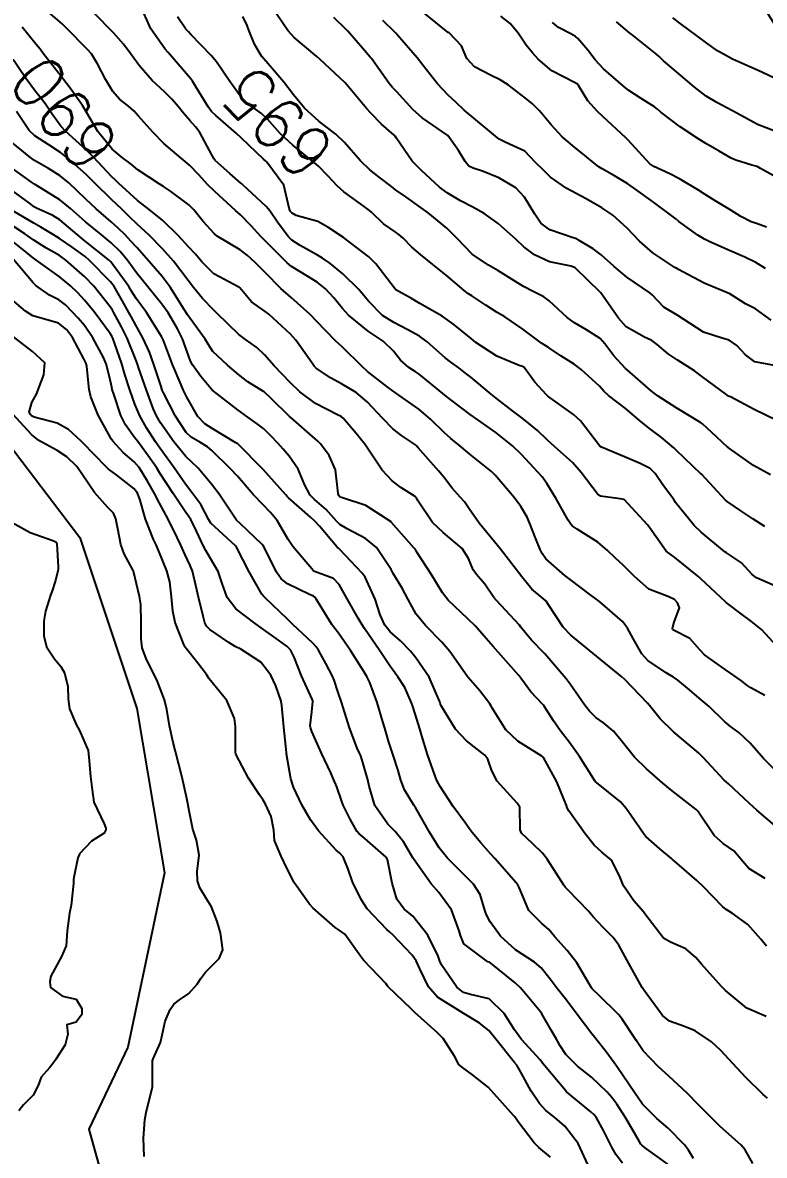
# Model space of a CAD drawing. Header units: metres. Extents: x 298520 to 308411, y 7433745 to 7450750.
# Drawn here: x 300682 to 300739.5, y 7448404 to 7448491.8 of the extents above; entities that cross this region are included whole.
import ezdxf
from ezdxf.enums import TextEntityAlignment as Align

# ---------------------------------------------------------------- set-up
doc = ezdxf.new("R2010")
doc.units = ezdxf.units.M
doc.header["$LTSCALE"] = 10
for name, color, linetype in [('Cotas', 45, 'Continuous'), ('Curvas de Nivel 1m', 11, 'Continuous'), ('Curvas de Nivel 5m', 15, 'Continuous'), ('Hidrografia', 140, 'Continuous')]:
    doc.layers.add(name, color=color, linetype=linetype)
doc.styles.add('Style-STANDARD', font='STANDARD.shx')

msp = doc.modelspace()

# ---------------------------------------------------------------- linework, layer by layer
at = {"layer": 'Curvas de Nivel 1m', "flags": 128}
for points, elevation in [([(300739.538, 7448439.673), (300738.448, 7448440.26), (300738.135, 7448440.47), (300737.736, 7448440.791), (300736.466, 7448441.692), (300734.856, 7448442.826), (300734.487, 7448443.21), (300733.724, 7448444.07), (300732.501, 7448444.698), (300732.408, 7448444.758), (300732.367, 7448444.852), (300732.508, 7448445.353), (300732.917, 7448446.448), (300732.757, 7448446.848), (300732.527, 7448447.105), (300732.086, 7448447.301), (300730.538, 7448447.896), (300729.429, 7448448.891), (300728.562, 7448449.774), (300727.958, 7448450.3), (300727.3, 7448450.919), (300726.582, 7448451.548), (300724.996, 7448452.547), (300724.601, 7448452.815), (300724.485, 7448452.951), (300724.3, 7448453.259), (300723.322, 7448454.963), (300722.634, 7448456.105), (300722.272, 7448456.608), (300721.932, 7448456.981), (300720.663, 7448458.339), (300719.981, 7448459.007), (300718.683, 7448460.053), (300717.279, 7448461.034), (300716.699, 7448461.443), (300715.183, 7448462.596), (300714.721, 7448462.954), (300714.574, 7448463.071), (300712.738, 7448464.561), (300712.429, 7448464.783), (300711.932, 7448465.102), (300711.291, 7448465.655), (300710.755, 7448466.35), (300709.936, 7448467.128), (300708.774, 7448467.907), (300707.257, 7448469.155), (300706.798, 7448469.658), (300706.123, 7448470.487), (300705.48, 7448471.18), (300704.821, 7448471.708), (300703.553, 7448472.481), (300702.839, 7448472.931), (300702.513, 7448473.213), (300700.859, 7448474.86), (300700.666, 7448475.038), (300700.466, 7448475.236), (300699.702, 7448476.078), (300698.88, 7448476.924), (300698.51, 7448477.264), (300696.905, 7448478.722), (300696.323, 7448479.289), (300695.645, 7448480.024), (300694.928, 7448480.773), (300694.3, 7448481.316), (300692.95, 7448482.448), (300692.08, 7448483.339), (300690.975, 7448484.575), (300690.615, 7448484.991), (300690.2, 7448485.362), (300689.519, 7448485.903), (300688.994, 7448486.493), (300688.438, 7448487.386), (300687.794, 7448488.619), (300687.337, 7448489.397), (300687.036, 7448489.753), (300685.378, 7448491.417), (300685.058, 7448491.726), (300683.247, 7448493.281)], 692), ([(300740.49, 7448443.458), (300739.266, 7448444.772), (300738.509, 7448445.406), (300737.711, 7448445.988), (300736.635, 7448446.808), (300736.524, 7448446.901), (300735.726, 7448447.627), (300734.551, 7448448.721), (300734.433, 7448448.831), (300732.568, 7448450.364), (300732.273, 7448450.558), (300731.899, 7448450.86), (300730.6, 7448452.684), (300730.445, 7448452.882), (300728.622, 7448454.848), (300728.592, 7448454.87), (300728.314, 7448454.905), (300726.803, 7448455.105), (300726.626, 7448455.224), (300725.294, 7448456.943), (300724.654, 7448457.713), (300723.237, 7448458.964), (300722.678, 7448459.458), (300721.9, 7448460.197), (300720.935, 7448460.996), (300720.696, 7448461.18), (300719.983, 7448461.728), (300718.718, 7448462.711), (300718.331, 7448463.024), (300716.736, 7448464.34), (300716.341, 7448464.648), (300715.822, 7448465.054), (300715.189, 7448465.505), (300714.751, 7448465.841), (300713.349, 7448467.084), (300712.769, 7448467.518), (300711.872, 7448468.008), (300710.785, 7448468.567), (300709.884, 7448469.129), (300708.804, 7448470.238), (300708.069, 7448471.147), (300706.831, 7448472.352), (300705.801, 7448473.176), (300705.24, 7448473.577), (300704.849, 7448473.805), (300703.517, 7448474.542), (300702.86, 7448474.966), (300702.612, 7448475.213), (300701.816, 7448476.278), (300701.151, 7448477.227), (300700.888, 7448477.564), (300699.065, 7448479.258), (300698.983, 7448479.329), (300698.914, 7448479.384), (300698.06, 7448480.13), (300696.932, 7448481.14), (300696.861, 7448481.21), (300696.808, 7448481.282), (300696.653, 7448481.569), (300695.734, 7448483.298), (300695.405, 7448483.742), (300694.972, 7448484.251), (300694.482, 7448484.812), (300694.053, 7448485.314), (300693.554, 7448485.887), (300692.994, 7448486.452), (300692.048, 7448487.34), (300691.02, 7448488.496), (300690.407, 7448489.359), (300689.825, 7448490.152), (300689.049, 7448491.035), (300688.709, 7448491.383), (300687.078, 7448493.043)], 693), ([(300740.542, 7448448.057), (300738.878, 7448448.777), (300738.556, 7448449.039), (300737.715, 7448449.943), (300736.572, 7448450.719), (300736.435, 7448450.811), (300734.595, 7448452.32), (300734.064, 7448452.835), (300732.621, 7448454.636), (300732.538, 7448454.767), (300732.479, 7448454.852), (300731.683, 7448455.914), (300731.035, 7448456.874), (300730.649, 7448457.262), (300729.882, 7448457.661), (300728.662, 7448458.176), (300726.882, 7448458.927), (300726.749, 7448459.004), (300726.675, 7448459.092), (300725.248, 7448460.944), (300724.701, 7448461.457), (300723.07, 7448462.614), (300722.721, 7448462.867), (300722.603, 7448462.972), (300721.711, 7448463.964), (300720.964, 7448464.997), (300720.853, 7448465.108), (300720.745, 7448465.169), (300720.493, 7448465.255), (300718.752, 7448465.966), (300717.141, 7448467.036), (300716.768, 7448467.35), (300715.429, 7448468.415), (300714.79, 7448468.895), (300714.518, 7448469.073), (300712.803, 7448470.061), (300712.153, 7448470.446), (300710.942, 7448471.118), (300710.815, 7448471.234), (300709.367, 7448473.135), (300708.848, 7448473.657), (300706.863, 7448475.16), (300705.667, 7448475.974), (300704.875, 7448476.409), (300703.204, 7448476.883), (300702.881, 7448477.061), (300702.751, 7448477.211), (300702.659, 7448477.44), (300702.24, 7448479.217), (300700.931, 7448481.015), (300700.817, 7448481.117), (300700.675, 7448481.234), (300698.957, 7448482.876), (300698.552, 7448483.264), (300696.976, 7448484.622), (300696.637, 7448484.943), (300696.383, 7448485.286), (300695.398, 7448486.897), (300695.157, 7448487.298), (300695.006, 7448487.501), (300693.442, 7448489.324), (300693.244, 7448489.536), (300693.037, 7448489.757), (300691.928, 7448491.341), (300691.082, 7448493.259)], 694), ([(300740.474, 7448460.984), (300738.709, 7448461.831), (300736.861, 7448462.808), (300736.767, 7448462.853), (300736.724, 7448462.875), (300736.493, 7448463.044), (300734.738, 7448464.352), (300734.076, 7448464.837), (300732.751, 7448465.69), (300732.045, 7448466.15), (300731.179, 7448466.874), (300730.767, 7448467.173), (300730.208, 7448467.449), (300728.783, 7448468.255), (300728.196, 7448468.906), (300726.813, 7448470.882), (300726.793, 7448470.9), (300726.772, 7448470.921), (300724.841, 7448472.814), (300724.527, 7448472.953), (300722.846, 7448473.286), (300721.683, 7448473.819), (300720.857, 7448474.449), (300720.257, 7448475.006), (300718.875, 7448476.266), (300717.786, 7448477.031), (300716.89, 7448477.519), (300715.94, 7448478.012), (300714.906, 7448478.636), (300714.324, 7448479.076), (300712.926, 7448480.35), (300712.196, 7448481.097), (300710.951, 7448482.884), (300710.867, 7448483.026), (300710.79, 7448483.112), (300709.808, 7448483.964), (300708.979, 7448484.797), (300708.674, 7448485.143), (300707.003, 7448487.16), (300705.03, 7448488.998), (300704.808, 7448489.192), (300703.048, 7448490.681), (300702.561, 7448491.215), (300701.386, 7448492.91)], 697), ([(300739.602, 7448492.775), (300740.515, 7448491.309), (300740.787, 7448490.763), (300741.047, 7448490.125), (300741.456, 7448489.172), (300741.684, 7448488.75), (300742.154, 7448487.605), (300741.011, 7448487.289), (300740.225, 7448487.558), (300739.023, 7448488.112), (300737.505, 7448488.795), (300737.035, 7448489.005), (300735.867, 7448489.644), (300735.047, 7448490.23), (300734.243, 7448490.838), (300733.061, 7448491.696), (300732.392, 7448492.186)], 704), ([(300739.981, 7448456.767), (300738.654, 7448457.487), (300736.792, 7448458.808), (300736.721, 7448458.857), (300736.674, 7448458.894), (300735.793, 7448459.708), (300734.692, 7448460.722), (300734.538, 7448460.832), (300732.709, 7448461.945), (300731.272, 7448462.872), (300730.945, 7448463.097), (300730.727, 7448463.273), (300728.863, 7448464.899), (300728.744, 7448465.013), (300727.835, 7448465.995), (300727.12, 7448466.925), (300726.769, 7448467.331), (300725.718, 7448468.001), (300724.787, 7448468.553), (300724.217, 7448468.956), (300722.806, 7448470.262), (300722.406, 7448470.573), (300721.565, 7448470.989), (300720.818, 7448471.369), (300719.863, 7448471.974), (300718.837, 7448472.613), (300718.105, 7448473.027), (300716.851, 7448473.879), (300716.273, 7448474.464), (300715.718, 7448475.057), (300715.286, 7448475.483), (300714.871, 7448475.884), (300713.43, 7448477.085), (300712.889, 7448477.471), (300711.694, 7448478.309), (300710.909, 7448478.876), (300710.601, 7448479.115), (300709.637, 7448479.846), (300708.926, 7448480.402), (300708.164, 7448481.148), (300706.953, 7448482.524), (300706.274, 7448483.17), (300705.54, 7448483.752), (300704.973, 7448484.191), (300703.841, 7448485.201), (300702.993, 7448486.237), (300702.25, 7448487.218), (300701.024, 7448488.636), (300700.519, 7448489.238), (300699.961, 7448490.165), (300699.532, 7448491.253), (300699.394, 7448491.593), (300699.063, 7448492.306)], 696), ([(300740.275, 7448465.237), (300738.751, 7448465.538), (300738.03, 7448466.065), (300737.369, 7448466.801), (300736.769, 7448467.215), (300736.218, 7448467.369), (300734.778, 7448467.824), (300733.231, 7448468.846), (300732.796, 7448469.122), (300731.715, 7448469.78), (300730.811, 7448470.712), (300730.627, 7448470.882), (300728.831, 7448472.106), (300727.856, 7448472.91), (300726.852, 7448473.821), (300726.226, 7448474.299), (300725.13, 7448474.946), (300724.967, 7448475.052), (300724.864, 7448475.097), (300724.668, 7448475.149), (300722.871, 7448475.758), (300722.18, 7448476.285), (300721.699, 7448476.988), (300720.902, 7448478.293), (300720.221, 7448479.007), (300718.921, 7448479.791), (300717.66, 7448480.298), (300716.928, 7448480.535), (300716.59, 7448480.706), (300716.303, 7448481.049), (300715.791, 7448481.907), (300714.953, 7448483.07), (300712.973, 7448484.449), (300712.257, 7448485.097), (300710.996, 7448486.465), (300710.683, 7448486.798), (300710.414, 7448487.119), (300709.031, 7448489.039), (300708.952, 7448489.141), (300708.343, 7448489.844), (300707.206, 7448491.158), (300707.054, 7448491.314), (300706.123, 7448492.234)], 698), ([(300740.026, 7448468.768), (300738.801, 7448469.635), (300738.049, 7448470.035), (300736.813, 7448470.81), (300734.821, 7448471.632), (300733.18, 7448472.496), (300732.831, 7448472.699), (300732.736, 7448472.756), (300732.56, 7448472.854), (300730.849, 7448473.97), (300729.813, 7448474.891), (300728.873, 7448475.888), (300727.746, 7448476.911), (300726.891, 7448477.475), (300725.681, 7448478.158), (300724.907, 7448478.569), (300724.178, 7448478.957), (300722.922, 7448479.856), (300722.364, 7448480.415), (300721.748, 7448480.988), (300721.356, 7448481.412), (300720.942, 7448481.865), (300719.417, 7448482.547), (300718.951, 7448482.801), (300718.666, 7448483.023), (300716.973, 7448484.409), (300716.227, 7448485.051), (300715.587, 7448485.659), (300714.994, 7448486.209), (300714.158, 7448487.078), (300713.025, 7448488.535), (300712.586, 7448489.094), (300711.05, 7448490.866), (300710.937, 7448490.997), (300710.818, 7448491.114), (300709.917, 7448491.983)], 699), ([(300739.677, 7448475.97), (300738.878, 7448476.241), (300738.488, 7448476.395), (300737.676, 7448476.798), (300736.89, 7448477.289), (300735.735, 7448477.987), (300734.908, 7448478.506), (300734.391, 7448478.835), (300732.922, 7448479.718), (300732.175, 7448480.111), (300730.931, 7448480.675), (300730.633, 7448480.883), (300728.951, 7448482.706), (300728.759, 7448482.902), (300726.977, 7448484.55), (300726.564, 7448484.926), (300725.819, 7448485.765), (300725.095, 7448486.949), (300725.004, 7448487.048), (300724.786, 7448487.172), (300723.02, 7448488.092), (300721.964, 7448488.986), (300721.522, 7448489.477), (300721.044, 7448490.087), (300720.406, 7448491.006), (300719.798, 7448491.747), (300719.066, 7448492.315)], 701), ([(300740.921, 7448479.558), (300739.193, 7448480.514), (300738.932, 7448480.662), (300738.849, 7448480.698), (300738.534, 7448480.786), (300737.29, 7448481.158), (300736.938, 7448481.318), (300735.997, 7448481.868), (300734.949, 7448482.465), (300734.331, 7448482.836), (300732.966, 7448483.735), (300731.471, 7448484.873), (300731.213, 7448485.104), (300730.987, 7448485.286), (300729.937, 7448485.947), (300729, 7448486.571), (300728.579, 7448486.904), (300727.023, 7448488.245), (300726.387, 7448488.93), (300725.804, 7448489.702), (300725.049, 7448490.605), (300724.861, 7448490.762), (300724.495, 7448490.956), (300723.541, 7448491.449), (300723.062, 7448491.848)], 702), ([(300740.323, 7448483.406), (300738.97, 7448483.94), (300737.376, 7448484.796), (300736.985, 7448485.016), (300735.81, 7448485.636), (300734.996, 7448486.134), (300734.061, 7448486.839), (300733.016, 7448487.714), (300731.692, 7448488.87), (300731.35, 7448489.19), (300731.039, 7448489.459), (300729.215, 7448490.898), (300729.054, 7448491.031), (300728.048, 7448491.895)], 703), ([(300740.374, 7448433.84), (300739.429, 7448434.77), (300738.401, 7448435.978), (300737.527, 7448436.793), (300736.868, 7448437.254), (300736.421, 7448437.636), (300735.213, 7448438.822), (300734.439, 7448439.465), (300733.696, 7448440.092), (300732.803, 7448440.855), (300732.456, 7448441.094), (300731.899, 7448441.428), (300730.475, 7448442.385), (300730.004, 7448442.885), (300729.346, 7448444.04), (300728.891, 7448444.896), (300728.511, 7448445.407), (300726.75, 7448446.927), (300726.627, 7448447.021), (300726.535, 7448447.089), (300725.947, 7448447.528), (300724.549, 7448448.578), (300724.042, 7448448.955), (300722.566, 7448450.254), (300722.265, 7448450.67), (300722.107, 7448450.977), (300721.772, 7448451.796), (300721.321, 7448452.989), (300721.099, 7448453.483), (300720.616, 7448454.307), (300720.103, 7448455.005), (300718.64, 7448456.745), (300718.352, 7448457.023), (300716.663, 7448458.384), (300715.853, 7448459.052), (300715.203, 7448459.587), (300714.683, 7448460.054), (300713.62, 7448461.081), (300712.704, 7448461.849), (300710.914, 7448463.117), (300710.801, 7448463.196), (300710.724, 7448463.25), (300710.223, 7448463.63), (300708.739, 7448464.792), (300708.337, 7448465.144), (300706.758, 7448466.695), (300706.516, 7448466.919), (300706.242, 7448467.168), (300704.785, 7448468.693), (300704.287, 7448469.195), (300702.806, 7448470.524), (300702.026, 7448471.218), (300700.831, 7448472.429), (300700.031, 7448473.242), (300699.401, 7448473.805), (300698.852, 7448474.216), (300697.086, 7448475.278), (300696.865, 7448475.444), (300695.994, 7448476.413), (300695.276, 7448477.304), (300694.889, 7448477.699), (300693.467, 7448478.762), (300692.91, 7448479.133), (300692.578, 7448479.333), (300690.924, 7448480.421), (300690.411, 7448480.841), (300689.72, 7448481.368), (300688.942, 7448482.014), (300687.834, 7448483.391), (300686.977, 7448484.84), (300686.638, 7448485.403), (300685.677, 7448486.732), (300685.157, 7448487.418), (300685.006, 7448487.615), (300683.603, 7448489.441), (300683.351, 7448489.76), (300683.04, 7448490.139), (300681.953, 7448491.461)], 691), ([(300739.567, 7448425.474), (300738.285, 7448426.252), (300737.842, 7448426.787), (300737.139, 7448427.635), (300736.307, 7448428.2), (300735.609, 7448428.817), (300734.332, 7448430.705), (300734.275, 7448430.773), (300734.204, 7448430.832), (300732.354, 7448432.262), (300731.622, 7448432.867), (300730.374, 7448433.98), (300729.442, 7448434.889), (300728.402, 7448436.184), (300727.798, 7448436.909), (300727.035, 7448437.536), (300726.423, 7448437.971), (300725.932, 7448438.439), (300725.56, 7448438.939), (300724.449, 7448440.551), (300724.14, 7448440.953), (300722.482, 7448442.892), (300722.405, 7448442.971), (300721.457, 7448443.95), (300720.594, 7448444.999), (300720.505, 7448445.108), (300718.724, 7448447.018), (300718.535, 7448447.26), (300717.818, 7448448.303), (300717.184, 7448449.041), (300716.928, 7448449.416), (300716.565, 7448450.282), (300716.07, 7448451.055), (300714.591, 7448452.304), (300713.766, 7448453.078), (300712.62, 7448454.809), (300712.521, 7448454.99), (300712.417, 7448455.093), (300711.319, 7448455.799), (300710.641, 7448456.315), (300709.877, 7448457.128), (300708.671, 7448458.918), (300708.518, 7448459.142), (300707.857, 7448459.972), (300706.854, 7448461.158), (300706.695, 7448461.289), (300706.457, 7448461.403), (300704.709, 7448462.289), (300703.49, 7448463.202), (300702.73, 7448463.93), (300701.492, 7448465.223), (300700.751, 7448466.062), (300700.161, 7448466.643), (300699.272, 7448467.252), (300698.769, 7448467.64), (300697.083, 7448469.277), (300696.796, 7448469.555), (300695.94, 7448470.429), (300695.232, 7448471.304), (300694.821, 7448471.844), (300693.684, 7448473.322), (300692.853, 7448474.298), (300691.814, 7448475.34), (300690.871, 7448476.199), (300690.283, 7448476.765), (300689.676, 7448477.368), (300688.894, 7448478.126), (300687.6, 7448479.393), (300686.919, 7448480.053), (300685.383, 7448481.415), (300684.938, 7448481.756), (300684.019, 7448482.362), (300682.957, 7448483.051), (300682.517, 7448483.454), (300681.514, 7448484.928)], 689), ([(300739.671, 7448420.232), (300739.237, 7448420.77), (300738.23, 7448421.902), (300736.993, 7448422.799), (300736.526, 7448423.086), (300736.248, 7448423.307), (300734.772, 7448424.825), (300734.27, 7448425.325), (300732.496, 7448426.857), (300732.384, 7448426.948), (300732.295, 7448427.022), (300731.39, 7448427.782), (300730.311, 7448428.725), (300730.17, 7448428.881), (300729.833, 7448429.37), (300728.783, 7448430.895), (300728.341, 7448431.408), (300726.48, 7448432.928), (300726.411, 7448432.977), (300726.364, 7448433.04), (300725.174, 7448434.942), (300724.399, 7448436.029), (300723.666, 7448436.957), (300723.15, 7448437.693), (300722.432, 7448438.839), (300722.378, 7448438.916), (300722.321, 7448438.972), (300721.398, 7448439.941), (300720.612, 7448440.998), (300720.456, 7448441.205), (300718.873, 7448443.016), (300718.487, 7448443.463), (300717.76, 7448444.296), (300717.102, 7448445.041), (300716.511, 7448445.618), (300714.975, 7448447.066), (300714.539, 7448447.629), (300713.677, 7448449.079), (300712.57, 7448450.774), (300712.452, 7448450.972), (300712.363, 7448451.093), (300710.602, 7448453.084), (300710.566, 7448453.12), (300708.615, 7448454.381), (300706.799, 7448454.981), (300706.622, 7448455.048), (300706.558, 7448455.097), (300706.504, 7448455.162), (300706.458, 7448455.33), (300706.252, 7448457.166), (300705.758, 7448458.267), (300705.08, 7448459.184), (300704.88, 7448459.392), (300704.677, 7448459.568), (300702.788, 7448461.209), (300702.694, 7448461.296), (300701.238, 7448462.702), (300700.722, 7448463.193), (300700.668, 7448463.231), (300699.453, 7448463.972), (300698.736, 7448464.541), (300697.876, 7448465.269), (300696.753, 7448466.326), (300696.385, 7448466.912), (300696.158, 7448467.289), (300694.791, 7448469.165), (300694.692, 7448469.311), (300694.511, 7448469.598), (300693.428, 7448471.324), (300692.825, 7448472.143), (300691.784, 7448473.341), (300690.853, 7448474.383), (300690.398, 7448474.896), (300689.947, 7448475.364), (300689.395, 7448475.898), (300688.873, 7448476.389), (300687.698, 7448477.392), (300686.894, 7448478.127), (300685.585, 7448479.413), (300684.918, 7448479.946), (300683.999, 7448480.509), (300682.93, 7448481.148), (300682.499, 7448481.454), (300680.951, 7448482.703)], 688), ([(300739.648, 7448414.767), (300738.152, 7448415.417), (300736.473, 7448416.807), (300736.176, 7448417.113), (300734.637, 7448418.826), (300734.198, 7448419.361), (300733.399, 7448420.036), (300732.21, 7448420.539), (300731.69, 7448420.865), (300730.241, 7448422.74), (300730.135, 7448422.881), (300729.381, 7448423.759), (300728.569, 7448424.897), (300728.275, 7448425.695), (300727.642, 7448426.91), (300726.897, 7448427.519), (300726.304, 7448428.056), (300725.615, 7448428.937), (300724.331, 7448430.724), (300724.218, 7448430.951), (300724.154, 7448431.133), (300723.413, 7448432.959), (300722.382, 7448434.865), (300722.334, 7448434.922), (300722.255, 7448434.972), (300720.4, 7448436.131), (300719.456, 7448437.01), (300718.429, 7448438.644), (300718.3, 7448438.89), (300718.215, 7448439.023), (300717.432, 7448440.025), (300716.549, 7448441.049), (300716.455, 7448441.167), (300715.114, 7448443.064), (300714.49, 7448443.792), (300713.218, 7448445.083), (300712.516, 7448445.966), (300711.877, 7448447.1), (300711.416, 7448447.981), (300710.727, 7448449.117), (300710.663, 7448449.227), (300710.556, 7448449.433), (300709.418, 7448451.132), (300708.583, 7448451.845), (300707.16, 7448452.589), (300706.599, 7448452.931), (300706.366, 7448453.164), (300705.522, 7448454.086), (300704.619, 7448454.845), (300704.284, 7448455.193), (300703.872, 7448455.96), (300703.356, 7448457.203), (300702.663, 7448458.218), (300702.203, 7448458.752), (300701.789, 7448459.223), (300701.245, 7448459.798), (300700.684, 7448460.332), (300700.186, 7448460.736), (300699.446, 7448461.249), (300698.701, 7448461.772), (300696.758, 7448463.28), (300696.723, 7448463.31), (300695.82, 7448464.38), (300695.157, 7448465.304), (300695.015, 7448465.576), (300694.753, 7448466.312), (300694.391, 7448467.314), (300694.016, 7448468.076), (300693.27, 7448469.325), (300692.8, 7448470.006), (300691.715, 7448471.341), (300690.829, 7448472.424), (300690.146, 7448473.36), (300689.568, 7448474.088), (300688.857, 7448474.764), (300688.075, 7448475.388), (300686.873, 7448476.376), (300685.716, 7448477.412), (300684.893, 7448478.088), (300683.267, 7448479.085), (300682.911, 7448479.29), (300682.684, 7448479.452), (300680.926, 7448480.73)], 687), ([(300739.747, 7448408.442), (300739.389, 7448408.77), (300738.091, 7448410.017), (300737.369, 7448410.797), (300736.116, 7448412.151), (300735.394, 7448412.817), (300734.131, 7448413.673), (300733.296, 7448414.004), (300732.139, 7448414.429), (300731.594, 7448414.865), (300730.172, 7448416.806), (300730.121, 7448416.881), (300730.027, 7448417.029), (300728.995, 7448418.892), (300728.214, 7448420.319), (300727.773, 7448420.907), (300726.992, 7448421.68), (300726.239, 7448422.498), (300725.86, 7448422.934), (300724.259, 7448424.593), (300724.084, 7448424.775), (300723.953, 7448424.955), (300723.347, 7448425.894), (300722.659, 7448426.975), (300722.506, 7448427.188), (300722.297, 7448427.435), (300721.514, 7448428.191), (300720.678, 7448428.995), (300720.557, 7448429.238), (300720.535, 7448430.997), (300720.338, 7448431.321), (300718.793, 7448433.016), (300718.371, 7448433.811), (300718.071, 7448434.716), (300717.822, 7448435.028), (300716.399, 7448436.143), (300715.564, 7448437.058), (300714.431, 7448438.915), (300714.368, 7448439.071), (300714.333, 7448439.172), (300713.519, 7448441.079), (300712.475, 7448442.587), (300712.058, 7448443.096), (300711.296, 7448443.913), (300710.498, 7448444.603), (300710.072, 7448445.124), (300709.713, 7448445.93), (300709.315, 7448447.132), (300708.55, 7448448.831), (300708.332, 7448449.142), (300706.571, 7448451.012), (300706.487, 7448451.076), (300706.377, 7448451.163), (300705.003, 7448452.778), (300704.639, 7448453.189), (300704.62, 7448453.207), (300704.603, 7448453.225), (300704.309, 7448453.49), (300702.621, 7448454.986), (300702.507, 7448455.097), (300702.396, 7448455.213), (300700.652, 7448457.184), (300700.598, 7448457.241), (300698.672, 7448459.162), (300698.539, 7448459.261), (300696.684, 7448460.374), (300696.133, 7448460.734), (300695.593, 7448461.296), (300694.715, 7448462.795), (300694.479, 7448463.312), (300694.289, 7448463.752), (300693.621, 7448465.321), (300692.909, 7448467.181), (300692.849, 7448467.329), (300692.765, 7448467.498), (300691.595, 7448469.342), (300690.804, 7448470.444), (300690.451, 7448470.997), (300690.219, 7448471.359), (300688.841, 7448473.275), (300688.742, 7448473.381), (300686.858, 7448474.893), (300686.225, 7448475.406), (300684.874, 7448476.529), (300684.33, 7448476.881), (300683.074, 7448477.447), (300682.884, 7448477.549), (300682.521, 7448477.821), (300680.906, 7448479.014)], 686), ([(300734.012, 7448403.774), (300733.609, 7448404.427), (300733.313, 7448404.841), (300732.042, 7448406.13), (300731.175, 7448406.869), (300730.064, 7448407.99), (300729.424, 7448408.886), (300728.102, 7448410.838), (300728.06, 7448410.901), (300727.247, 7448412.046), (300726.541, 7448412.924), (300726.349, 7448413.15), (300726.128, 7448413.432), (300724.986, 7448414.942), (300724.159, 7448416.045), (300723.44, 7448416.961), (300722.884, 7448417.673), (300722.189, 7448418.542), (300721.674, 7448418.985), (300720.207, 7448419.953), (300719.031, 7448421.012), (300718.234, 7448422.11), (300717.93, 7448422.715), (300717.832, 7448423.026), (300717.468, 7448424.245), (300716.948, 7448425.04), (300716.273, 7448425.711), (300714.942, 7448427.064), (300714.301, 7448427.853), (300713.528, 7448429.078), (300712.446, 7448430.975), (300712.385, 7448431.089), (300712.334, 7448431.171), (300711.604, 7448432.35), (300711.328, 7448433.106), (300711.114, 7448433.853), (300710.696, 7448435.115), (300710.397, 7448436.055), (300710.073, 7448437.123), (300709.93, 7448437.613), (300709.477, 7448439.13), (300708.914, 7448440.67), (300708.689, 7448441.138), (300708.459, 7448441.528), (300707.419, 7448443.151), (300706.496, 7448444.489), (300706.203, 7448444.868), (300705.981, 7448445.168), (300705.076, 7448446.631), (300704.733, 7448447.187), (300704.64, 7448447.294), (300704.535, 7448447.355), (300704.24, 7448447.489), (300702.544, 7448448.332), (300702.033, 7448448.703), (300701.67, 7448449.223), (300701.306, 7448449.974), (300700.673, 7448451.239), (300700.575, 7448451.381), (300698.866, 7448452.991), (300698.603, 7448453.24), (300698.583, 7448453.26), (300698.534, 7448453.33), (300697.222, 7448455.274), (300696.635, 7448456.054), (300695.613, 7448457.296), (300695.116, 7448457.762), (300694.662, 7448458.179), (300693.72, 7448459.32), (300692.688, 7448460.792), (300692.376, 7448461.333), (300692.125, 7448461.913), (300691.598, 7448463.341), (300690.991, 7448465.097), (300690.902, 7448465.348), (300690.749, 7448465.76), (300690.103, 7448467.36), (300689.67, 7448468.255), (300689.048, 7448469.376), (300688.959, 7448469.542), (300688.797, 7448469.795), (300687.527, 7448471.393), (300686.824, 7448472.127), (300685.354, 7448473.415), (300684.846, 7448473.77), (300683.794, 7448474.378), (300682.858, 7448474.971), (300682.163, 7448475.457), (300680.871, 7448476.309)], 684), ([(300732.008, 7448403.33), (300730.372, 7448404.524), (300730.022, 7448404.777), (300729.967, 7448404.826), (300729.929, 7448404.881), (300729.803, 7448405.105), (300728.747, 7448406.893), (300728.064, 7448407.993), (300727.673, 7448408.51), (300727.305, 7448408.912), (300726.09, 7448410.072), (300725.008, 7448410.941), (300724.112, 7448411.835), (300723.673, 7448412.512), (300723.407, 7448412.961), (300722.941, 7448413.778), (300722.255, 7448414.978), (300722.145, 7448415.134), (300720.583, 7448416.996), (300720.177, 7448417.398), (300718.29, 7448418.921), (300718.193, 7448418.984), (300718.169, 7448418.997), (300718.071, 7448419.022), (300716.213, 7448420.401), (300715.938, 7448421.053), (300715.852, 7448421.428), (300715.246, 7448423.06), (300714.256, 7448424.395), (300713.668, 7448425.076), (300712.291, 7448426.992), (300712.238, 7448427.091), (300711.535, 7448428.331), (300710.872, 7448429.112), (300710.597, 7448429.397), (300710.322, 7448429.7), (300709.312, 7448431.13), (300708.86, 7448432.633), (300708.758, 7448433.136), (300708.376, 7448434.47), (300708.212, 7448434.974), (300708.143, 7448435.144), (300707.944, 7448435.59), (300707.344, 7448437.151), (300706.85, 7448438.735), (300706.711, 7448439.157), (300706.441, 7448439.963), (300706.144, 7448440.859), (300706.01, 7448441.167), (300705.493, 7448442.149), (300704.923, 7448443.183), (300704.742, 7448443.442), (300704.488, 7448443.71), (300702.922, 7448445.206), (300702.509, 7448445.606), (300700.792, 7448447.236), (300700.662, 7448447.366), (300700.536, 7448447.53), (300699.57, 7448449.25), (300698.572, 7448451.159), (300698.494, 7448451.261), (300696.599, 7448453.032), (300696.437, 7448453.282), (300695.804, 7448454.481), (300695.205, 7448455.301), (300694.634, 7448456.048), (300693.751, 7448457.319), (300692.668, 7448458.805), (300692.295, 7448459.334), (300691.599, 7448460.426), (300691.087, 7448461.346), (300690.706, 7448462.253), (300690.309, 7448463.356), (300689.92, 7448464.548), (300689.677, 7448465.366), (300689.127, 7448467.015), (300688.983, 7448467.377), (300688.916, 7448467.519), (300688.777, 7448467.739), (300687.535, 7448469.393), (300686.802, 7448470.308), (300686.28, 7448470.88), (300685.711, 7448471.411), (300684.824, 7448472.138), (300683.031, 7448473.447), (300682.914, 7448473.519), (300682.844, 7448473.567), (300682.283, 7448474.021), (300680.86, 7448475.172)], 683), ([(300728.503, 7448403.398), (300728.014, 7448404.061), (300727.709, 7448404.594), (300727.546, 7448404.907), (300727.018, 7448405.936), (300726.473, 7448406.924), (300726.295, 7448407.166), (300726.058, 7448407.396), (300724.168, 7448408.949), (300724.074, 7448409.042), (300722.445, 7448410.975), (300722.3, 7448411.172), (300722.107, 7448411.418), (300720.675, 7448412.994), (300720.13, 7448413.752), (300719.337, 7448415.008), (300718.16, 7448416.14), (300716.724, 7448416.483), (300716.167, 7448416.647), (300715.653, 7448417.055), (300714.471, 7448418.786), (300714.334, 7448419.069), (300714.199, 7448419.452), (300713.421, 7448421.078), (300712.238, 7448422.562), (300711.949, 7448422.804), (300711.565, 7448423.1), (300711.015, 7448423.873), (300710.65, 7448425.114), (300710.291, 7448426.961), (300710.186, 7448427.121), (300708.309, 7448428.76), (300708.1, 7448428.932), (300707.909, 7448429.146), (300707.393, 7448430.088), (300706.85, 7448431.162), (300706.709, 7448431.527), (300706.357, 7448432.583), (300706.108, 7448433.173), (300705.884, 7448433.659), (300705.16, 7448435.182), (300704.408, 7448436.865), (300704.304, 7448437.191), (300704.295, 7448437.31), (300704.425, 7448438.41), (300704.507, 7448439.189), (300704.496, 7448439.252), (300704.435, 7448439.384), (300703.618, 7448441.198), (300703.044, 7448442.634), (300702.757, 7448443.207), (300702.486, 7448443.491), (300701.475, 7448444.207), (300700.5, 7448444.914), (300700.018, 7448445.245), (300698.52, 7448446.388), (300697.845, 7448447.267), (300697.469, 7448448.345), (300697.155, 7448449.274), (300696.563, 7448450.292), (300696.189, 7448450.905), (300696, 7448451.289), (300695.475, 7448452.411), (300695.026, 7448453.304), (300694.868, 7448453.569), (300694.609, 7448453.937), (300693.659, 7448455.32), (300692.647, 7448456.907), (300692.364, 7448457.333), (300691.592, 7448458.412), (300690.92, 7448459.348), (300690.676, 7448459.675), (300689.966, 7448460.642), (300689.621, 7448461.366), (300689.077, 7448463.015), (300688.952, 7448463.377), (300688.903, 7448463.555), (300688.733, 7448464.371), (300688.465, 7448465.383), (300688.26, 7448465.876), (300687.428, 7448467.393), (300686.782, 7448468.338), (300686.301, 7448468.92), (300685.848, 7448469.414), (300685.323, 7448469.947), (300684.802, 7448470.326), (300684.076, 7448470.701), (300683.009, 7448471.447), (300682.816, 7448471.651), (300681.282, 7448473.466)], 682), ([(300725.967, 7448402.967), (300725.053, 7448404.94), (300724.043, 7448406.279), (300723.249, 7448406.962), (300722.569, 7448407.483), (300722.063, 7448408.029), (300721.433, 7448408.986), (300720.615, 7448410.475), (300720.297, 7448410.998), (300720.105, 7448411.251), (300718.69, 7448413.014), (300718.13, 7448413.686), (300717.387, 7448414.283), (300716.143, 7448415.05), (300714.161, 7448416.266), (300713.456, 7448417.077), (300712.801, 7448418.47), (300712.507, 7448419.087), (300712.199, 7448419.528), (300710.694, 7448421.113), (300710.444, 7448421.336), (300710.227, 7448421.525), (300708.715, 7448423.135), (300708.25, 7448423.86), (300707.818, 7448424.706), (300707.595, 7448425.15), (300707.235, 7448426.2), (300706.855, 7448427.162), (300706.576, 7448427.446), (300706.298, 7448427.685), (300704.94, 7448429.184), (300704.325, 7448430.02), (300703.649, 7448431.197), (300703, 7448432.56), (300702.796, 7448433.206), (300702.455, 7448435.137), (300702.444, 7448435.209), (300702.391, 7448435.734), (300702.25, 7448437.212), (300702.097, 7448438.882), (300702.035, 7448439.216), (300701.628, 7448440.406), (300701.244, 7448441.228), (300700.468, 7448442.235), (300698.902, 7448443.256), (300698.485, 7448443.469), (300697.993, 7448443.76), (300696.498, 7448444.774), (300696.243, 7448445.026), (300696.12, 7448445.286), (300695.994, 7448445.804), (300695.627, 7448447.294), (300695.437, 7448448.192), (300695.156, 7448449.301), (300694.983, 7448449.73), (300694.566, 7448450.63), (300694.257, 7448451.313), (300693.981, 7448451.917), (300693.281, 7448453.323), (300692.615, 7448454.577), (300692.218, 7448455.334), (300691.688, 7448456.288), (300691.038, 7448457.346), (300690.657, 7448457.784), (300689.803, 7448458.502), (300688.988, 7448459.375), (300688.864, 7448459.566), (300688.678, 7448459.903), (300687.862, 7448461.388), (300687.289, 7448462.819), (300687.156, 7448463.396), (300686.97, 7448465.169), (300686.913, 7448465.398), (300686.748, 7448465.77), (300685.867, 7448467.414), (300685.404, 7448468.045), (300684.784, 7448468.518), (300683.257, 7448468.976), (300682.789, 7448469.108), (300682.216, 7448469.456), (300680.805, 7448470.66)], 681), ([(300691.415, 7448403.935), (300691.356, 7448405.34), (300691.469, 7448406.76), (300691.585, 7448407.337), (300692.073, 7448409.33), (300692.057, 7448411.331), (300692.105, 7448411.509), (300692.679, 7448412.762), (300692.809, 7448413.323), (300693.049, 7448414.411), (300693.424, 7448415.317), (300693.725, 7448415.739), (300694.154, 7448416.077), (300694.893, 7448416.571), (300695.533, 7448417.296), (300695.781, 7448417.69), (300696.182, 7448418.218), (300697.237, 7448419.274), (300697.524, 7448419.95), (300697.35, 7448421.273), (300697.086, 7448422.132), (300696.628, 7448423.276), (300696.249, 7448423.895), (300695.727, 7448424.757), (300695.559, 7448425.291), (300695.535, 7448426.03), (300695.676, 7448427.289), (300695.466, 7448428.454), (300695.204, 7448429.297), (300694.909, 7448430.727), (300694.793, 7448431.303), (300694.718, 7448431.676), (300694.363, 7448433.31), (300693.861, 7448435.315), (300693.68, 7448436.031), (300693.375, 7448437.32), (300693.174, 7448438.574), (300693.007, 7448439.324), (300692.454, 7448440.738), (300692.161, 7448441.335), (300691.596, 7448442.465), (300691.277, 7448443.348), (300691.189, 7448444.049), (300691.18, 7448445.35), (300691.149, 7448446.718), (300691.068, 7448447.345), (300690.591, 7448449.311), (300690.579, 7448449.35), (300690.553, 7448449.397), (300689.861, 7448450.655), (300689.624, 7448451.364), (300689.384, 7448452.575), (300689.228, 7448453.371), (300689.035, 7448453.801), (300688.611, 7448454.238), (300687.575, 7448455.39), (300686.643, 7448456.769), (300686.199, 7448457.407), (300685.418, 7448458.176), (300684.665, 7448458.667), (300683.262, 7448459.444), (300682.677, 7448459.888), (300681.243, 7448461.465)], 679), ([(300680.724, 7448453.345), (300682.586, 7448452.295), (300684.335, 7448451.674), (300684.575, 7448451.575), (300684.66, 7448451.429), (300684.764, 7448449.636), (300684.751, 7448449.427), (300684.544, 7448448.583), (300684.255, 7448447.713), (300684.165, 7448447.434), (300683.763, 7448446.189), (300683.634, 7448445.439), (300683.646, 7448444.284), (300683.84, 7448443.436), (300684.474, 7448442.517), (300684.948, 7448441.903), (300685.24, 7448441.418), (300685.508, 7448440.353), (300685.537, 7448439.413), (300685.641, 7448438.628), (300686.141, 7448437.404), (300686.406, 7448436.954), (300687.073, 7448435.393), (300687.162, 7448434.605), (300687.257, 7448433.391), (300687.391, 7448432.351), (300687.516, 7448431.388), (300688.318, 7448429.712), (300688.447, 7448429.379), (300688.444, 7448429.246), (300688.309, 7448428.985), (300687.331, 7448428.361), (300686.415, 7448427.399), (300686.372, 7448427.319), (300686.288, 7448427.072), (300685.984, 7448425.687), (300685.954, 7448425.405), (300685.945, 7448425.09), (300685.755, 7448423.407), (300685.628, 7448422.8), (300685.46, 7448421.411), (300685.373, 7448420.245), (300685.009, 7448419.418), (300684.178, 7448417.904), (300684.109, 7448417.495), (300684.104, 7448417.431), (300684.169, 7448417.018), (300685.1, 7448416.354), (300686.16, 7448416.117), (300686.594, 7448415.396), (300686.594, 7448414.947), (300686.137, 7448414.351), (300685.414, 7448414.131), (300685.492, 7448413.409), (300685.286, 7448412.584), (300684.538, 7448411.423), (300684.369, 7448411.156), (300684.094, 7448410.813), (300683.43, 7448410.089), (300683.197, 7448409.439), (300682.826, 7448408.682), (300682.058, 7448407.925), (300681.709, 7448407.455)], 679)]:
    msp.add_lwpolyline(points, dxfattribs=dict(at, elevation=elevation))
at = {"layer": 'Curvas de Nivel 5m', "flags": 128}
for points, elevation in [([(300739.599, 7448472.772), (300738.84, 7448473.231), (300737.984, 7448473.655), (300736.853, 7448474.133), (300735.266, 7448474.826), (300734.865, 7448475.03), (300734.351, 7448475.352), (300732.878, 7448476.408), (300732.631, 7448476.604), (300732.319, 7448476.858), (300730.898, 7448477.902), (300729.542, 7448478.894), (300728.917, 7448479.322), (300727.881, 7448479.953), (300726.929, 7448480.487), (300726.657, 7448480.651), (300726.295, 7448480.93), (300725.559, 7448481.56), (300724.944, 7448482.03), (300723.822, 7448482.961), (300722.967, 7448483.915), (300722.067, 7448484.984), (300721.516, 7448485.52), (300720.993, 7448485.961), (300719.625, 7448487.014), (300719.009, 7448487.397), (300718.316, 7448487.725), (300717.023, 7448488.405), (300716.426, 7448489.049), (300716.023, 7448490.036), (300715.052, 7448491.023), (300714.989, 7448491.071), (300713.068, 7448492.616)], 700), ([(300739.548, 7448452.771), (300738.609, 7448453.367), (300737.747, 7448453.926), (300736.622, 7448454.693), (300736.488, 7448454.811), (300734.643, 7448456.791), (300734.601, 7448456.83), (300732.67, 7448458.675), (300732.488, 7448458.853), (300731.496, 7448459.683), (300730.687, 7448460.275), (300729.951, 7448460.887), (300728.709, 7448461.941), (300727.408, 7448462.92), (300727.056, 7448463.255), (300726.73, 7448463.64), (300725.295, 7448464.944), (300724.747, 7448465.348), (300723.716, 7448465.998), (300722.76, 7448466.631), (300722.553, 7448466.765), (300722.234, 7448466.978), (300720.779, 7448468.064), (300719.391, 7448469.014), (300718.796, 7448469.358), (300717.906, 7448469.925), (300716.809, 7448470.65), (300716.569, 7448470.803), (300716.239, 7448471.049), (300714.83, 7448472.242), (300713.803, 7448473.08), (300712.85, 7448473.845), (300712.18, 7448474.424), (300711.505, 7448475.11), (300711.162, 7448475.412), (300710.868, 7448475.606), (300709.982, 7448476.232), (300709.031, 7448477.138), (300708.885, 7448477.27), (300708.466, 7448477.568), (300706.906, 7448478.696), (300706.383, 7448479.168), (300705.672, 7448479.93), (300704.928, 7448480.687), (300704.344, 7448481.196), (300702.95, 7448482.317), (300701.961, 7448483.22), (300700.974, 7448484.333), (300700.518, 7448484.776), (300699.867, 7448485.247), (300699.343, 7448485.611), (300698.99, 7448485.964), (300698.052, 7448487.27), (300697.026, 7448488.794), (300696.625, 7448489.284), (300695.049, 7448490.899), (300694.848, 7448491.1), (300694.652, 7448491.306), (300694.011, 7448492.265)], 695), ([(300740.321, 7448429.58), (300738.907, 7448430.774), (300738.341, 7448431.291), (300736.72, 7448432.805), (300736.53, 7448432.973), (300736.366, 7448433.128), (300734.78, 7448434.826), (300734.389, 7448435.225), (300732.467, 7448436.859), (300732.437, 7448436.883), (300732.413, 7448436.9), (300731.418, 7448437.865), (300730.602, 7448438.878), (300730.435, 7448439.079), (300728.682, 7448440.898), (300728.456, 7448441.116), (300727.468, 7448441.915), (300726.48, 7448442.715), (300726.213, 7448442.933), (300724.497, 7448444.337), (300723.9, 7448444.956), (300722.718, 7448446.78), (300722.589, 7448446.969), (300722.533, 7448447.023), (300721.473, 7448447.917), (300720.604, 7448448.999), (300720.586, 7448449.032), (300720.554, 7448449.076), (300719.032, 7448451.015), (300718.581, 7448451.57), (300717.389, 7448453.032), (300716.614, 7448454.133), (300716.243, 7448454.67), (300715.912, 7448455.051), (300715.302, 7448455.732), (300714.638, 7448456.577), (300714.235, 7448457.074), (300712.67, 7448458.866), (300712.565, 7448458.985), (300712.449, 7448459.093), (300711.379, 7448459.809), (300710.685, 7448460.341), (300709.911, 7448461.128), (300708.712, 7448462.417), (300707.846, 7448463.149), (300706.73, 7448463.823), (300705.856, 7448464.295), (300704.741, 7448465.042), (300704.602, 7448465.191), (300704.254, 7448465.689), (300703.175, 7448467.206), (300702.77, 7448467.672), (300701.083, 7448469.227), (300700.795, 7448469.434), (300699.737, 7448470.181), (300698.837, 7448471.26), (300698.813, 7448471.286), (300698.762, 7448471.312), (300696.829, 7448472.361), (300695.893, 7448473.294), (300695.411, 7448473.864), (300694.854, 7448474.456), (300694.05, 7448475.318), (300692.874, 7448476.475), (300691.798, 7448477.341), (300690.893, 7448478.044), (300689.432, 7448479.372), (300689.166, 7448479.627), (300688.918, 7448479.87), (300687.483, 7448481.394), (300686.941, 7448481.937), (300685.314, 7448483.416), (300684.967, 7448483.789), (300684.279, 7448484.734), (300683.827, 7448485.437), (300683.474, 7448485.929), (300682.993, 7448486.493), (300682.262, 7448487.457), (300681.03, 7448489.3)], 690), ([(300738.61, 7448403.382), (300738.019, 7448404.435), (300737.703, 7448404.793), (300736.045, 7448406.282), (300735.508, 7448406.815), (300734.067, 7448408.259), (300733.79, 7448408.554), (300733.523, 7448408.838), (300732.092, 7448410.156), (300731.288, 7448410.868), (300730.115, 7448412.123), (300729.577, 7448412.885), (300728.463, 7448414.573), (300728.222, 7448414.899), (300728.144, 7448414.988), (300726.688, 7448416.399), (300726.172, 7448416.899), (300726.15, 7448416.93), (300726.106, 7448416.998), (300724.969, 7448418.942), (300724.207, 7448419.893), (300723.265, 7448420.964), (300722.787, 7448421.53), (300722.233, 7448422.01), (300721.251, 7448422.99), (300720.484, 7448424.775), (300720.38, 7448424.999), (300720.265, 7448425.153), (300718.596, 7448427.017), (300718.296, 7448427.361), (300717.522, 7448428.248), (300716.859, 7448429.042), (300716.623, 7448429.352), (300716.32, 7448429.763), (300715.384, 7448431.059), (300714.356, 7448432.601), (300714.12, 7448433.072), (300713.96, 7448433.481), (300713.386, 7448435.08), (300712.942, 7448436.548), (300712.785, 7448437.086), (300712.424, 7448438.233), (300712.214, 7448438.876), (300712.139, 7448439.094), (300711.627, 7448440.284), (300711.096, 7448441.11), (300710.466, 7448441.97), (300709.685, 7448443.128), (300708.5, 7448444.862), (300708.312, 7448445.142), (300707.998, 7448445.657), (300707.147, 7448447.154), (300706.544, 7448448.273), (300706.107, 7448448.725), (300704.903, 7448449.185), (300704.637, 7448449.272), (300704.554, 7448449.326), (300702.944, 7448451.206), (300702.581, 7448451.749), (300701.721, 7448453.223), (300701.221, 7448453.843), (300700.615, 7448454.463), (300699.877, 7448455.247), (300698.644, 7448456.655), (300698.08, 7448457.266), (300696.667, 7448458.659), (300696.323, 7448458.938), (300695.726, 7448459.294), (300695.056, 7448459.684), (300694.68, 7448460.046), (300693.86, 7448461.318), (300692.909, 7448463.139), (300692.825, 7448463.329), (300692.726, 7448463.612), (300692.164, 7448465.336), (300691.826, 7448466.27), (300691.351, 7448467.344), (300690.783, 7448468.37), (300690.429, 7448468.995), (300690.228, 7448469.358), (300689.711, 7448470.276), (300689.082, 7448471.376), (300688.818, 7448471.735), (300687.189, 7448473.397), (300686.846, 7448473.691), (300685.851, 7448474.412), (300684.86, 7448475.094), (300684.658, 7448475.22), (300684.318, 7448475.428), (300683.408, 7448475.982), (300682.871, 7448476.283), (300680.938, 7448477.414)], 685), ([(300722.914, 7448403.869), (300722.019, 7448404.628), (300721.661, 7448404.984), (300720.422, 7448406.622), (300720.143, 7448406.999), (300720.054, 7448407.11), (300718.354, 7448409.017), (300718.077, 7448409.29), (300716.862, 7448410.268), (300716.099, 7448410.818), (300715.815, 7448411.053), (300715.47, 7448411.696), (300714.603, 7448413.065), (300714.128, 7448413.551), (300712.406, 7448415.087), (300712.147, 7448415.341), (300710.303, 7448417.118), (300710.248, 7448417.193), (300710.175, 7448417.301), (300708.429, 7448419.138), (300708.197, 7448419.444), (300706.965, 7448421.159), (300706.527, 7448421.467), (300706.228, 7448421.682), (300704.531, 7448423.187), (300704.246, 7448423.476), (300703.026, 7448425.202), (300702.286, 7448426.725), (300702.046, 7448427.214), (300701.513, 7448428.43), (300701.48, 7448429.222), (300701.271, 7448430.283), (300700.823, 7448431.233), (300700.65, 7448431.54), (300700.35, 7448431.976), (300699.496, 7448433.249), (300698.53, 7448435.11), (300698.491, 7448435.259), (300698.5, 7448437.171), (300698.5, 7448437.259), (300698.419, 7448437.874), (300697.836, 7448439.266), (300696.45, 7448440.946), (300696.326, 7448441.156), (300696.256, 7448441.283), (300695.579, 7448442.18), (300694.673, 7448443.307), (300694.592, 7448443.416), (300694.486, 7448443.607), (300693.811, 7448445.317), (300693.635, 7448446.2), (300693.547, 7448447.32), (300693.4, 7448448.465), (300693.186, 7448449.324), (300692.568, 7448450.85), (300692.347, 7448451.332), (300692.155, 7448451.758), (300691.536, 7448453.341), (300691.083, 7448454.881), (300690.898, 7448455.347), (300690.628, 7448455.716), (300689.207, 7448456.809), (300688.65, 7448457.205), (300688.467, 7448457.382), (300686.672, 7448459.262), (300686.599, 7448459.328), (300686.504, 7448459.403), (300685.553, 7448460.289), (300684.686, 7448460.77), (300682.896, 7448461.243), (300682.692, 7448461.347), (300682.596, 7448461.451), (300682.515, 7448461.633), (300682.707, 7448462.378), (300683.093, 7448463.07), (300683.227, 7448463.445), (300683.654, 7448464.521), (300683.725, 7448465.44), (300682.756, 7448466.327), (300681.283, 7448467.465)], 680)]:
    msp.add_lwpolyline(points, dxfattribs=dict(at, elevation=elevation))
at = {"layer": 'Hidrografia', "elevation": 682.983}
msp.add_lwpolyline([(300680.396, 7448459.873), (300686.444, 7448451.903), (300690.839, 7448438.647), (300693.001, 7448425.929), (300690.157, 7448412.414), (300687.14, 7448406.044), (300692.656, 7448386.099), (300700.672, 7448371.81), (300707.834, 7448352.901), (300713.092, 7448345.842)], dxfattribs=at)

# ---------------------------------------------------------------- texts
at = {"layer": 'Cotas', "style": 'Style-STANDARD'}
for s, rotation, p in [('690', 129.25413, (300685.231, 7448484.773, 690)), ('695', 134.50363, (300701.776, 7448484.046, 695))]:
    msp.add_text(s, height=4, rotation=rotation, dxfattribs=at).set_placement(p, align=Align.MIDDLE_CENTER)

doc.saveas('drawing.dxf')
